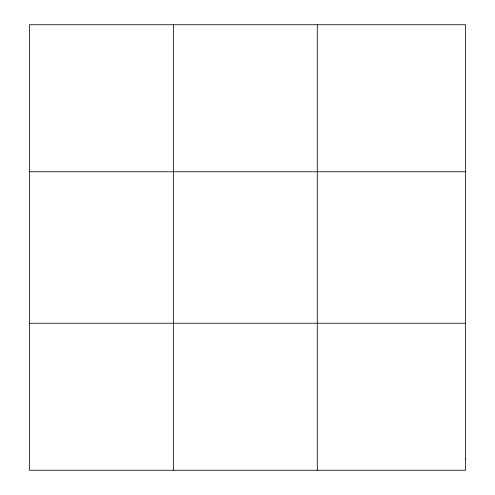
<?xml version="1.0" encoding="UTF-8"?>
<svg xmlns="http://www.w3.org/2000/svg" width="495" height="495" viewBox="0 0 495 495"><rect width="100%" height="100%" fill="white"/><g stroke="black" fill="none" stroke-linecap="round" stroke-linejoin="round"><path stroke-width="0.74" d="M173.355 24.75L173.355 470.25M317.283 24.75L317.283 470.25M29.434 171.765L465.566 171.765M29.434 323.235L465.566 323.235M465.566 458.939L465.566 470.25L29.434 470.25L29.434 24.75L465.566 24.75L465.566 458.939"/></g></svg>
